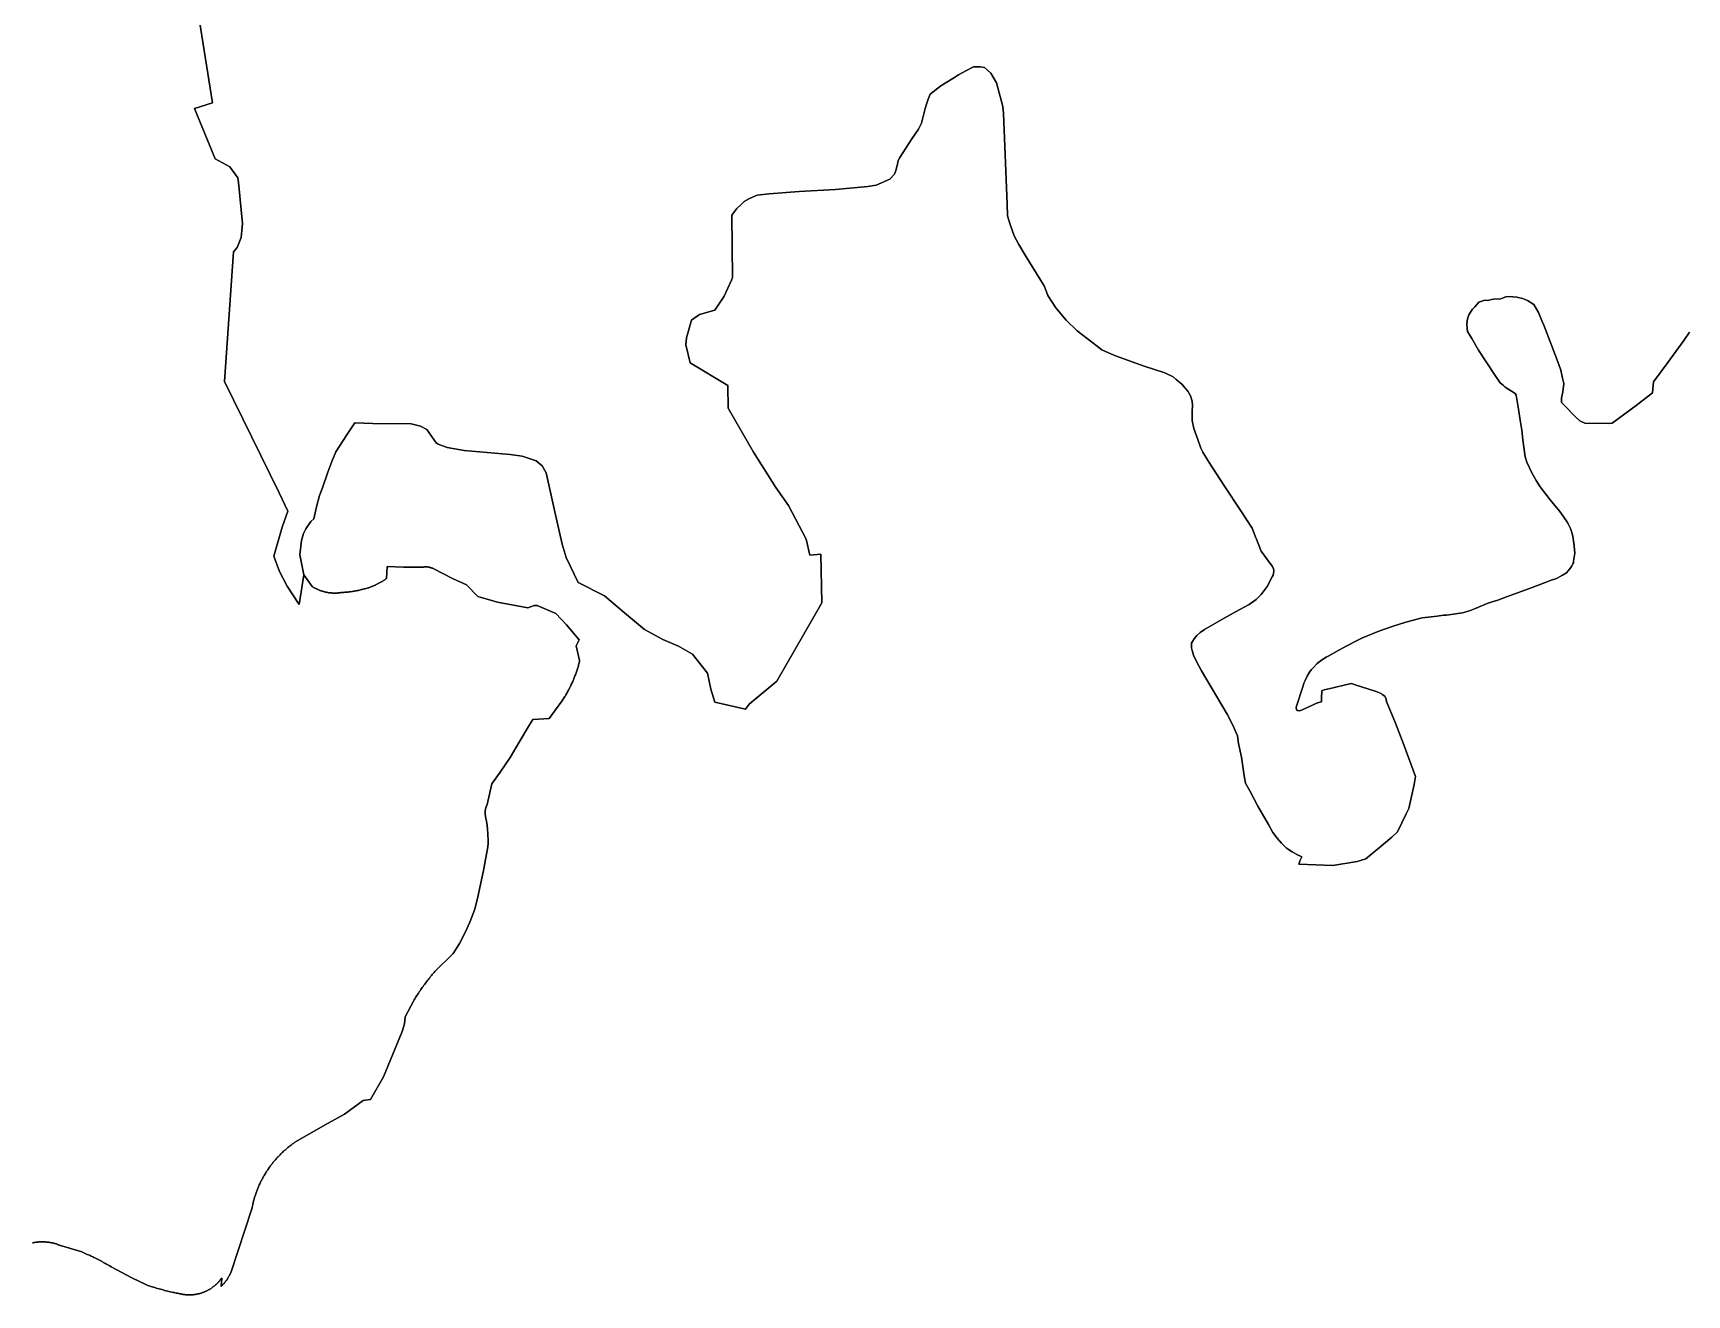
# Model space of a CAD drawing. Header units: inches. Extents: x 130170 to 284068, y 377793 to 804530.
# Drawn here: x 187235 to 188659, y 669312 to 670398 of the extents above; entities that cross this region are included whole.
import ezdxf

# ---------------------------------------------------------------- set-up
doc = ezdxf.new("R2010")
doc.units = ezdxf.units.IN
doc.header["$MEASUREMENT"] = 0
doc.layers.add('muni_il', color=7, linetype='Continuous')

msp = doc.modelspace()

# ---------------------------------------------------------------- linework, layer by layer
at = {"layer": 'muni_il'}
for points in [[(187370.7, 670459.2), (187389.9, 670338.2), (187374.4, 670333.2), (187392.2, 670289.9), (187404.8, 670282.9), (187411.6, 670273.4), (187412.3, 670269.4), (187415.5, 670234.2), (187414.6, 670222.1), (187410.9, 670213.6), (187407.9, 670209.7), (187400, 670098.2), (187447.2, 670002.2), (187454.6, 669986.5), (187449.8, 669972.6), (187442.7, 669947.8), (187447.4, 669934.4), (187454, 669921.8), (187464.4, 669906), (187468.4, 669931.6), (187468.4, 669931.6), (187468.4, 669931.6), (187468.4, 669931.6), (187475.5, 669921.7), (187475.9, 669921.4), (187476.4, 669921.1), (187476.8, 669920.9), (187477.3, 669920.6), (187477.8, 669920.3), (187478.2, 669920.1), (187478.7, 669919.8), (187479.2, 669919.6), (187479.6, 669919.4), (187480.1, 669919.2), (187480.6, 669918.9), (187481.1, 669918.7), (187481.6, 669918.5), (187482.1, 669918.3), (187482.6, 669918.2), (187483.1, 669918), (187483.6, 669917.8), (187484.1, 669917.7), (187484.6, 669917.5), (187485.1, 669917.3), (187485.6, 669917.2), (187486.1, 669917.1), (187486.6, 669916.9), (187487.1, 669916.8), (187487.6, 669916.7), (187488.2, 669916.6), (187488.7, 669916.5), (187489.2, 669916.4), (187489.7, 669916.3), (187490.3, 669916.3), (187490.8, 669916.2), (187491.3, 669916.2), (187491.8, 669916.1), (187492.4, 669916.1), (187492.9, 669916), (187493.4, 669916), (187493.9, 669916), (187494.5, 669916), (187495, 669916), (187495.5, 669916), (187496.1, 669916), (187496.6, 669916), (187497.1, 669916), (187497.6, 669916.1), (187498.2, 669916.1), (187498.7, 669916.2), (187499.2, 669916.2), (187499.7, 669916.3), (187500.3, 669916.4), (187501.1, 669916.4), (187502, 669916.5), (187502.8, 669916.5), (187503.7, 669916.6), (187504.5, 669916.7), (187505.3, 669916.7), (187506.2, 669916.8), (187507, 669916.9), (187507.9, 669917), (187508.7, 669917.1), (187509.6, 669917.3), (187510.4, 669917.4), (187511.2, 669917.5), (187512.1, 669917.7), (187512.9, 669917.8), (187513.8, 669918), (187514.6, 669918.1), (187515.4, 669918.3), (187516.3, 669918.5), (187517.1, 669918.7), (187517.9, 669918.9), (187518.7, 669919.1), (187519.6, 669919.3), (187520.4, 669919.5), (187521.2, 669919.7), (187522, 669919.9), (187522.8, 669920.2), (187523.7, 669920.4), (187524.3, 669920.6), (187524.9, 669920.8), (187525.5, 669921), (187526.1, 669921.2), (187526.7, 669921.5), (187527.3, 669921.7), (187527.9, 669921.9), (187528.5, 669922.2), (187529.1, 669922.4), (187529.6, 669922.7), (187530.2, 669922.9), (187530.8, 669923.2), (187531.4, 669923.5), (187531.9, 669923.8), (187532.5, 669924.1), (187533.1, 669924.4), (187533.6, 669924.7), (187534.2, 669925), (187534.8, 669925.3), (187535.3, 669925.6), (187535.8, 669926), (187536.4, 669926.3), (187536.9, 669926.7), (187537.5, 669927), (187538, 669927.4), (187538.5, 669927.7), (187539, 669928.1), (187539.5, 669928.5), (187540.1, 669938.7), (187554.1, 669938.3), (187571.4, 669938.4), (187571.7, 669938.4), (187572, 669938.5), (187572.3, 669938.5), (187572.7, 669938.5), (187573, 669938.5), (187573.3, 669938.5), (187573.6, 669938.5), (187574, 669938.5), (187574.3, 669938.5), (187574.6, 669938.5), (187574.9, 669938.5), (187575.3, 669938.4), (187575.6, 669938.4), (187575.9, 669938.3), (187576.2, 669938.3), (187576.5, 669938.2), (187576.9, 669938.1), (187577.2, 669938), (187577.5, 669937.9), (187577.8, 669937.8), (187578.1, 669937.7), (187578.4, 669937.6), (187578.7, 669937.5), (187579, 669937.4), (187579.3, 669937.3), (187579.6, 669937.1), (187596.4, 669928.6), (187608.4, 669923), (187618.3, 669912.9), (187635.2, 669908.1), (187661.2, 669903.2), (187666.7, 669905.4), (187669.3, 669905.4), (187685.4, 669898.4), (187694.4, 669888.6), (187705.4, 669875.7), (187702.9, 669870.5), (187705.8, 669857.8), (187705.6, 669856.9), (187705.4, 669856), (187705.2, 669855.1), (187704.9, 669854.2), (187704.7, 669853.4), (187704.4, 669852.5), (187704.2, 669851.6), (187703.9, 669850.7), (187703.6, 669849.9), (187703.4, 669849), (187703.1, 669848.2), (187702.8, 669847.3), (187702.5, 669846.4), (187702.2, 669845.6), (187701.8, 669844.7), (187701.5, 669843.9), (187701.2, 669843), (187700.8, 669842.2), (187700.5, 669841.4), (187700.1, 669840.5), (187699.8, 669839.7), (187699.4, 669838.9), (187699, 669838), (187698.6, 669837.2), (187698.2, 669836.4), (187697.8, 669835.6), (187697.4, 669834.8), (187697, 669833.9), (187696.6, 669833.1), (187696.2, 669832.3), (187695.7, 669831.5), (187695.3, 669830.7), (187694.8, 669829.9), (187694.4, 669829.2), (187693.9, 669828.4), (187693.5, 669827.6), (187693, 669826.8), (187692.5, 669826.1), (187692, 669825.3), (187691.5, 669824.5), (187691, 669823.8), (187690.5, 669823), (187679.7, 669808.1), (187665.4, 669807.2), (187662.7, 669802.6), (187653.8, 669787.5), (187646.1, 669774.4), (187637.4, 669761.8), (187630.3, 669751.6), (187626.3, 669734), (187626.1, 669733.7), (187626, 669733.4), (187625.8, 669733.1), (187625.7, 669732.7), (187625.5, 669732.4), (187625.4, 669732.1), (187625.3, 669731.7), (187625.2, 669731.4), (187625.1, 669731), (187625, 669730.7), (187624.9, 669730.3), (187624.8, 669730), (187624.7, 669729.6), (187624.7, 669729.3), (187624.6, 669728.9), (187624.6, 669728.6), (187624.5, 669728.2), (187624.5, 669727.9), (187624.4, 669727.5), (187624.4, 669727.2), (187624.4, 669726.8), (187624.4, 669726.4), (187624.4, 669726.1), (187624.4, 669725.7), (187624.6, 669724.9), (187624.8, 669724.1), (187624.9, 669723.3), (187625.1, 669722.5), (187625.2, 669721.7), (187625.4, 669720.8), (187625.5, 669720), (187625.7, 669719.2), (187625.7, 669719.1), (187625.8, 669718.2), (187625.9, 669717.3), (187626.1, 669716.4), (187626.2, 669715.5), (187626.3, 669714.6), (187626.4, 669713.7), (187626.5, 669712.9), (187626.6, 669712), (187626.6, 669711.1), (187626.7, 669710.2), (187626.8, 669709.3), (187626.8, 669708.4), (187626.9, 669707.5), (187626.9, 669706.6), (187626.9, 669705.7), (187627, 669705.3), (187627, 669704.8), (187627, 669703.9), (187627, 669703), (187627, 669702.1), (187627, 669701.2), (187627, 669700.3), (187627, 669699.4), (187626.9, 669698.5), (187626.9, 669697.6), (187623, 669677.1), (187618.3, 669654.5), (187615.6, 669643.9), (187611.2, 669632.6), (187607.3, 669623.6), (187602.3, 669614.1), (187596.9, 669605.7), (187581.3, 669590.2), (187580.5, 669589.3), (187579.7, 669588.4), (187579, 669587.5), (187578.2, 669586.6), (187577.5, 669585.7), (187576.8, 669584.8), (187576, 669583.9), (187575.3, 669582.9), (187574.6, 669582), (187573.9, 669581.1), (187573.2, 669580.2), (187572.5, 669579.2), (187571.8, 669578.3), (187571.1, 669577.3), (187570.4, 669576.4), (187569.8, 669575.4), (187569.1, 669574.5), (187568.4, 669573.5), (187567.8, 669572.6), (187567.1, 669571.6), (187566.5, 669570.6), (187565.8, 669569.6), (187565.2, 669568.7), (187564.6, 669567.7), (187564, 669566.7), (187563.3, 669565.7), (187562.7, 669564.7), (187555.6, 669551.2), (187555.1, 669545.2), (187553, 669538.4), (187536.9, 669499.4), (187525.8, 669479.8), (187519.4, 669479), (187503.4, 669467.4), (187489.4, 669459.5), (187462.8, 669444.4), (187462.1, 669444), (187461.4, 669443.5), (187460.7, 669443.1), (187460.1, 669442.6), (187459.4, 669442.1), (187458.7, 669441.6), (187458, 669441.1), (187457.4, 669440.6), (187456.7, 669440.1), (187456, 669439.6), (187455.4, 669439.1), (187454.7, 669438.6), (187454.1, 669438), (187453.5, 669437.5), (187452.8, 669437), (187452.2, 669436.4), (187451.6, 669435.9), (187451, 669435.3), (187450.3, 669434.7), (187449.7, 669434.2), (187449.1, 669433.6), (187448.5, 669433), (187447.9, 669432.4), (187447.4, 669431.8), (187446.8, 669431.2), (187446.2, 669430.6), (187445.6, 669430), (187445.1, 669429.4), (187444.5, 669428.8), (187444, 669428.1), (187443.4, 669427.5), (187442.9, 669426.9), (187442.4, 669426.2), (187441.8, 669425.6), (187441.3, 669424.9), (187440.8, 669424.3), (187440.3, 669423.6), (187439.8, 669423), (187439.3, 669422.3), (187438.8, 669421.6), (187438.3, 669420.9), (187437.9, 669420.2), (187437.4, 669419.5), (187436.9, 669418.9), (187436.5, 669418.2), (187436, 669417.5), (187435.6, 669416.7), (187435.1, 669416), (187434.7, 669415.3), (187434.3, 669414.6), (187433.9, 669413.9), (187433.5, 669413.2), (187433.1, 669412.4), (187432.7, 669411.7), (187432.3, 669411), (187431.9, 669410.2), (187431.5, 669409.5), (187431.2, 669408.7), (187430.8, 669408), (187430.4, 669407.2), (187430.1, 669406.5), (187429.8, 669405.7), (187429.4, 669404.9), (187429.1, 669404.2), (187428.8, 669403.4), (187428.5, 669402.6), (187428.2, 669401.8), (187427.9, 669401.1), (187427.6, 669400.3), (187427.3, 669399.5), (187427, 669398.7), (187426.8, 669397.9), (187426.5, 669397.1), (187426.3, 669396.3), (187426, 669395.5), (187425.8, 669394.7), (187425.6, 669393.9), (187425.4, 669393.1), (187425.1, 669392.3), (187424.9, 669391.5), (187424.7, 669390.7), (187424.6, 669389.9), (187424.4, 669389.1), (187424.2, 669388.2), (187424, 669387.4), (187423.9, 669386.6), (187423.7, 669385.8), (187405.5, 669330.8), (187405.2, 669330.3), (187405, 669329.8), (187404.8, 669329.4), (187404.6, 669328.9), (187404.4, 669328.5), (187404.1, 669328), (187403.9, 669327.5), (187403.6, 669327.1), (187403.4, 669326.7), (187403.1, 669326.2), (187402.8, 669325.8), (187402.6, 669325.3), (187402.3, 669324.9), (187402, 669324.5), (187401.7, 669324.1), (187401.4, 669323.7), (187401.1, 669323.2), (187400.8, 669322.8), (187400.4, 669322.4), (187400.1, 669322), (187399.8, 669321.6), (187399.4, 669321.3), (187399.1, 669320.9), (187398.8, 669320.5), (187398.4, 669320.1), (187398, 669319.7), (187397.7, 669319.4), (187397.3, 669319), (187397.7, 669326.2), (187397.4, 669325.8), (187397.1, 669325.4), (187396.8, 669325), (187396.5, 669324.6), (187396.2, 669324.2), (187395.9, 669323.8), (187395.5, 669323.4), (187395.2, 669323), (187394.8, 669322.6), (187394.5, 669322.2), (187394.1, 669321.9), (187393.8, 669321.5), (187393.4, 669321.1), (187393, 669320.8), (187392.6, 669320.4), (187392.2, 669320.1), (187391.9, 669319.7), (187391.5, 669319.4), (187391.1, 669319.1), (187390.7, 669318.8), (187390.2, 669318.5), (187389.8, 669318.2), (187389.4, 669317.9), (187389, 669317.6), (187388.6, 669317.3), (187388.1, 669317), (187387.7, 669316.7), (187387.3, 669316.4), (187386.8, 669316.2), (187386.4, 669315.9), (187385.9, 669315.7), (187385.4, 669315.4), (187385, 669315.2), (187384.5, 669315), (187384.1, 669314.8), (187383.6, 669314.6), (187383.1, 669314.3), (187382.6, 669314.2), (187382.2, 669314), (187381.7, 669313.8), (187381.2, 669313.6), (187380.7, 669313.4), (187380.2, 669313.3), (187379.7, 669313.1), (187379.2, 669313), (187378.7, 669312.8), (187378.2, 669312.7), (187377.7, 669312.6), (187377.2, 669312.5), (187376.7, 669312.3), (187376.2, 669312.2), (187375.7, 669312.2), (187375.2, 669312.1), (187374.7, 669312), (187374.2, 669311.9), (187373.7, 669311.9), (187373.2, 669311.8), (187372.6, 669311.8), (187372.1, 669311.7), (187371.6, 669311.7), (187371.1, 669311.7), (187370.6, 669311.6), (187370.1, 669311.6), (187369.6, 669311.6), (187369, 669311.6), (187368.5, 669311.7), (187368, 669311.7), (187367.5, 669311.7), (187367, 669311.8), (187366.5, 669311.8), (187365.9, 669311.9), (187365.4, 669311.9), (187364.9, 669312), (187364.4, 669312.1), (187363.9, 669312.2), (187363.4, 669312.2), (187362.9, 669312.3), (187362.4, 669312.5), (187361.9, 669312.6), (187361.4, 669312.7), (187360.9, 669312.8), (187359.7, 669313.1), (187358.4, 669313.3), (187357.2, 669313.6), (187356, 669313.8), (187354.7, 669314.1), (187353.5, 669314.4), (187352.3, 669314.7), (187351.1, 669314.9), (187349.9, 669315.2), (187348.6, 669315.5), (187347.4, 669315.9), (187346.2, 669316.2), (187345, 669316.5), (187343.8, 669316.8), (187342.6, 669317.2), (187341.4, 669317.5), (187340.2, 669317.9), (187339, 669318.3), (187337.8, 669318.6), (187336.6, 669319), (187335.4, 669319.4), (187334.2, 669319.8), (187333, 669320.2), (187320.5, 669326.3), (187302.6, 669335.9), (187301.4, 669336.6), (187300.3, 669337.2), (187299.2, 669337.8), (187298.1, 669338.5), (187297, 669339.1), (187295.8, 669339.7), (187294.7, 669340.3), (187293.6, 669340.9), (187292.4, 669341.5), (187291.3, 669342.1), (187290.1, 669342.7), (187289, 669343.3), (187287.8, 669343.8), (187286.7, 669344.4), (187285.5, 669345), (187284.4, 669345.5), (187283.2, 669346.1), (187282, 669346.6), (187280.9, 669347.1), (187279.7, 669347.6), (187278.5, 669348.2), (187277.3, 669348.7), (187259.1, 669354.1), (187258.6, 669354.3), (187258.1, 669354.5), (187257.6, 669354.7), (187257, 669354.9), (187256.5, 669355.1), (187256, 669355.3), (187255.4, 669355.5), (187254.9, 669355.6), (187254.4, 669355.8), (187253.8, 669356), (187253.3, 669356.1), (187252.7, 669356.2), (187252.2, 669356.4), (187251.6, 669356.5), (187251.1, 669356.6), (187250.5, 669356.7), (187250, 669356.8), (187249.4, 669356.9), (187248.8, 669357), (187248.3, 669357.1), (187247.7, 669357.1), (187247.2, 669357.2), (187246.6, 669357.2), (187246, 669357.3), (187245.5, 669357.3), (187244.9, 669357.3), (187244.4, 669357.4), (187243.8, 669357.4), (187243.2, 669357.4), (187242.7, 669357.4), (187242.1, 669357.4), (187241.5, 669357.3), (187241, 669357.3), (187240.4, 669357.3), (187239.8, 669357.2), (187239.3, 669357.2), (187238.7, 669357.1), (187238.2, 669357.1), (187237.6, 669357), (187237, 669356.9), (187236.5, 669356.8), (187235.9, 669356.7), (187235.4, 669356.6), (187234.8, 669356.5)], [(188661.1, 670140.7), (188656.1, 670133.5), (188642.5, 670114.6), (188630.1, 670097.7), (188629.1, 670088.4), (188615.2, 670077.6), (188594.4, 670062.2), (188591.1, 670061.9), (188571.1, 670062.3), (188566.8, 670064.4), (188563.2, 670067.5), (188559.2, 670071.5), (188556.8, 670073.9), (188551, 670080.1), (188550.8, 670083.7), (188552.1, 670089.1), (188552.8, 670096.3), (188551.7, 670100.9), (188550.4, 670107.8), (188548.6, 670112.8), (188542.4, 670129.3), (188535.6, 670146.6), (188534, 670150.5), (188531, 670157.5), (188527.2, 670164.3), (188521.6, 670167.8), (188517.2, 670169.6), (188512.4, 670170.8), (188509, 670171), (188503.7, 670171.2), (188498.6, 670169.3), (188492.5, 670169), (188487, 670168), (188484.9, 670168.1), (188479.8, 670166.5), (188476.2, 670162.3), (188474.2, 670160.3), (188472.7, 670157.8), (188471.2, 670155.4), (188470.1, 670152.2), (188469.3, 670147.7), (188469.8, 670143.7), (188470.1, 670141.2), (188471.5, 670138.8), (188473.8, 670135.1), (188479.5, 670125), (188486.1, 670115), (188493.7, 670103.4), (188498.2, 670097.1), (188501.1, 670094.6), (188502.4, 670093.3), (188510.9, 670087.7), (188511.9, 670086.4), (188514, 670074.2), (188515.1, 670066.6), (188516.7, 670056.3), (188517.7, 670048), (188519.7, 670033.3), (188521.2, 670028.7), (188523.3, 670023.7), (188525.2, 670020), (188529.1, 670012.8), (188532.6, 670007.5), (188537.3, 670001), (188541, 669996.3), (188549.6, 669986.2), (188554.9, 669978.4), (188556.3, 669976.2), (188558.7, 669971.5), (188559.4, 669968.9), (188560.6, 669965), (188561.3, 669960.9), (188561.8, 669956.6), (188562.3, 669950.2), (188561.3, 669943.5), (188561.1, 669942.1), (188560.6, 669941.1), (188559.8, 669939.5), (188558.9, 669937.9), (188556.6, 669935.2), (188555.2, 669933.5), (188551.7, 669931.4), (188549.2, 669929.9), (188547.3, 669928.9), (188545.1, 669928), (188543, 669927.4), (188540.7, 669926.5), (188539, 669925.9), (188537.6, 669925.4), (188523.3, 669920), (188503.5, 669912.7), (188496, 669909.9), (188491.2, 669908.4), (188486.9, 669907.1), (188477.5, 669903.1), (188471.7, 669900.8), (188465.6, 669898.9), (188452, 669897), (188449.4, 669896.9), (188443.9, 669896.2), (188431.1, 669894.5), (188417, 669890.9), (188405.2, 669887.1), (188393.7, 669883.2), (188379.7, 669877.4), (188375, 669875.2), (188365.7, 669870.3), (188357.2, 669865.7), (188350.6, 669862), (188348.3, 669860.7), (188346, 669859.3), (188343.1, 669857.3), (188340.6, 669855.2), (188337.3, 669851.9), (188335.5, 669849.9), (188334.1, 669847.8), (188332, 669844.5), (188330.3, 669840.8), (188329.2, 669838.4), (188328.6, 669836), (188322.6, 669817.8), (188322.9, 669815.5), (188323.8, 669814.8), (188325.5, 669814.7), (188327.1, 669815.2), (188341, 669821.4), (188344.4, 669822.3), (188344.2, 669825.8), (188344.5, 669831.7), (188346.6, 669832.6), (188354.3, 669834.5), (188366, 669837.3), (188370.1, 669838), (188374.1, 669836.8), (188378.7, 669835.3), (188391.3, 669831.1), (188395.6, 669829.4), (188396.6, 669828.7), (188398.7, 669827.2), (188400, 669824.7), (188400.4, 669822.7), (188407.9, 669804), (188415.1, 669785.4), (188425.1, 669757.9), (188424.2, 669751), (188419.5, 669730.5), (188417.1, 669726), (188409.6, 669710.3), (188405, 669705.9), (188397.8, 669699.8), (188382.4, 669687.1), (188375.1, 669684.8), (188354.2, 669681.3), (188324.7, 669682.6), (188326.1, 669686.1), (188327.4, 669688.8), (188323.1, 669690.9), (188319.1, 669693.2), (188314.3, 669696.3), (188310, 669700.6), (188306.1, 669704.8), (188302.4, 669709.8), (188298.8, 669716.7), (188289.5, 669732.5), (188282.5, 669745.6), (188278.8, 669752.3), (188277.8, 669758.6), (188276.3, 669768.7), (188275.4, 669774.7), (188273, 669786.4), (188271.9, 669792.9), (188268.1, 669802.3), (188263.1, 669811.6), (188241.1, 669849.1), (188236.4, 669857.7), (188234.2, 669862.4), (188232.9, 669866.5), (188232.3, 669868.9), (188232.5, 669871.8), (188232.5, 669872.8), (188233.2, 669874.3), (188234.7, 669876.7), (188236.9, 669879.3), (188239.9, 669881.9), (188243.5, 669884.7), (188258.4, 669893.2), (188270.4, 669899.9), (188282.2, 669906), (188288.2, 669910.5), (188292.3, 669914.6), (188297.7, 669921.7), (188301.8, 669929.8), (188302.6, 669931.3), (188303.2, 669934.7), (188303.1, 669937.2), (188301.8, 669939.2), (188292.3, 669952.1), (188289.8, 669958.6), (188288.3, 669962.5), (188287.9, 669963.5), (188284.7, 669971.8), (188274.9, 669986.9), (188260.9, 670008.1), (188247.2, 670029.2), (188242.1, 670037.4), (188240.6, 670040.7), (188237.9, 670048.3), (188234.5, 670057.8), (188232.9, 670064.6), (188232.9, 670073), (188233.4, 670077.6), (188233.1, 670081.3), (188231.7, 670085.7), (188229.4, 670089.9), (188227.3, 670092), (188224, 670095.7), (188219.1, 670099.9), (188216.6, 670102.2), (188209.6, 670105.6), (188191.6, 670111.3), (188167.1, 670120.2), (188161.1, 670122.8), (188155.2, 670125.5), (188147.4, 670131.4), (188134, 670141.7), (188124.6, 670151), (188115.7, 670161.5), (188108.7, 670172.2), (188107.7, 670175.4), (188105.7, 670180.5), (188102.8, 670185.2), (188089.3, 670207), (188083.9, 670216), (188079.8, 670223.5), (188076.3, 670233.2), (188074, 670240.8), (188073.7, 670250.9), (188070.5, 670329), (188070.1, 670335), (188064.5, 670355.3), (188059.8, 670363.5), (188056.9, 670366.3), (188054.3, 670368.5), (188050.5, 670369.2), (188044.7, 670369), (188038.9, 670365.9), (188031.9, 670362.2), (188027, 670359.1), (188016.7, 670352.6), (188007.6, 670345.6), (188005.8, 670341.2), (188004.6, 670337.9), (188003.1, 670333.3), (188001.3, 670325.1), (188000, 670320.6), (187997.4, 670315.5), (187991.6, 670307.2), (187981.4, 670291.1), (187980, 670288.5), (187979.4, 670285.3), (187978, 670279.7), (187976.9, 670276.6), (187972.8, 670272.4), (187961.1, 670267.3), (187953.8, 670266.1), (187925.9, 670263.5), (187894.7, 670261.6), (187869, 670259.6), (187858.7, 670258.5), (187852.1, 670255.6), (187847.3, 670253.2), (187844.5, 670250.3), (187841.2, 670247.1), (187836.9, 670241.3), (187837.4, 670187.6), (187836.4, 670185.3), (187830.1, 670171.7), (187826.2, 670165.5), (187823.2, 670161.4), (187822.3, 670159.6), (187809.1, 670155.7), (187802.1, 670150.8), (187797.9, 670135.7), (187797.1, 670129.6), (187800.8, 670114.1), (187833.3, 670094.8), (187833.7, 670075.1), (187855.3, 670037.3), (187874.6, 670006.8), (187885.7, 669991.3), (187900.7, 669962.3), (187903.8, 669948.6), (187913.4, 669949.4), (187914.3, 669907.5), (187875.6, 669840), (187851.8, 669820.2), (187848.7, 669816.1), (187822.1, 669822.1), (187818.7, 669833.2), (187815.9, 669847), (187803, 669863.3), (187790.9, 669870.3), (187777.5, 669875.9), (187761.6, 669884.6), (187744.5, 669899), (187727.3, 669913.6), (187704.4, 669925.1), (187694.3, 669946.6), (187690.7, 669958.2), (187684.4, 669985.8), (187677.1, 670019.5), (187673.5, 670025.6), (187668.4, 670029.8), (187656.2, 670033.8), (187646, 670035.3), (187606.5, 670038.6), (187591.7, 670041.2), (187583.9, 670044.1), (187582.4, 670045.4), (187574.3, 670056.7), (187568.8, 670059.6), (187560.7, 670061.6), (187527.7, 670061.9), (187512.2, 670062.4), (187505.3, 670052.3), (187495.9, 670037.6), (187492.5, 670029.2), (187489.2, 670020.2), (187484.4, 670006.7), (187481.9, 670000), (187479.2, 669990.1), (187477.1, 669980), (187474.3, 669977.5), (187470.1, 669971.4), (187468.2, 669967.2), (187466.3, 669961.3), (187465, 669948.8), (187468.4, 669931.6), (187468.4, 669931.6), (187464.4, 669906), (187454, 669921.8), (187447.4, 669934.4), (187442.7, 669947.8), (187449.8, 669972.6), (187454.6, 669986.5), (187447.2, 670002.2), (187400, 670098.2), (187407.9, 670209.7), (187410.9, 670213.6), (187414.6, 670222.1), (187415.5, 670234.2), (187412.3, 670269.4), (187411.6, 670273.4), (187404.8, 670282.9), (187392.2, 670289.9), (187374.4, 670333.2), (187389.9, 670338.2), (187370.7, 670459.2)], [(187234.8, 669356.5), (187235.4, 669356.6), (187235.9, 669356.7), (187236.5, 669356.8), (187237, 669356.9), (187237.6, 669357), (187238.2, 669357.1), (187238.7, 669357.1), (187239.3, 669357.2), (187239.8, 669357.2), (187240.4, 669357.3), (187241, 669357.3), (187241.5, 669357.3), (187242.1, 669357.4), (187242.7, 669357.4), (187243.2, 669357.4), (187243.8, 669357.4), (187244.4, 669357.4), (187244.9, 669357.3), (187245.5, 669357.3), (187246, 669357.3), (187246.6, 669357.2), (187247.2, 669357.2), (187247.7, 669357.1), (187248.3, 669357.1), (187248.8, 669357), (187249.4, 669356.9), (187250, 669356.8), (187250.5, 669356.7), (187251.1, 669356.6), (187251.6, 669356.5), (187252.2, 669356.4), (187252.7, 669356.2), (187253.3, 669356.1), (187253.8, 669356), (187254.4, 669355.8), (187254.9, 669355.6), (187255.4, 669355.5), (187256, 669355.3), (187256.5, 669355.1), (187257, 669354.9), (187257.6, 669354.7), (187258.1, 669354.5), (187258.6, 669354.3), (187259.1, 669354.1), (187277.3, 669348.7), (187278.5, 669348.2), (187279.7, 669347.6), (187280.9, 669347.1), (187282, 669346.6), (187283.2, 669346.1), (187284.4, 669345.5), (187285.5, 669345), (187286.7, 669344.4), (187287.8, 669343.8), (187289, 669343.3), (187290.1, 669342.7), (187291.3, 669342.1), (187292.4, 669341.5), (187293.6, 669340.9), (187294.7, 669340.3), (187295.8, 669339.7), (187297, 669339.1), (187298.1, 669338.5), (187299.2, 669337.8), (187300.3, 669337.2), (187301.4, 669336.6), (187302.6, 669335.9), (187320.5, 669326.3), (187333, 669320.2), (187334.2, 669319.8), (187335.4, 669319.4), (187336.6, 669319), (187337.8, 669318.6), (187339, 669318.3), (187340.2, 669317.9), (187341.4, 669317.5), (187342.6, 669317.2), (187343.8, 669316.8), (187345, 669316.5), (187346.2, 669316.2), (187347.4, 669315.9), (187348.6, 669315.5), (187349.9, 669315.2), (187351.1, 669314.9), (187352.3, 669314.7), (187353.5, 669314.4), (187354.7, 669314.1), (187356, 669313.8), (187357.2, 669313.6), (187358.4, 669313.3), (187359.7, 669313.1), (187360.9, 669312.8), (187361.4, 669312.7), (187361.9, 669312.6), (187362.4, 669312.5), (187362.9, 669312.3), (187363.4, 669312.2), (187363.9, 669312.2), (187364.4, 669312.1), (187364.9, 669312), (187365.4, 669311.9), (187365.9, 669311.9), (187366.5, 669311.8), (187367, 669311.8), (187367.5, 669311.7), (187368, 669311.7), (187368.5, 669311.7), (187369, 669311.6), (187369.6, 669311.6), (187370.1, 669311.6), (187370.6, 669311.6), (187371.1, 669311.7), (187371.6, 669311.7), (187372.1, 669311.7), (187372.6, 669311.8), (187373.2, 669311.8), (187373.7, 669311.9), (187374.2, 669311.9), (187374.7, 669312), (187375.2, 669312.1), (187375.7, 669312.2), (187376.2, 669312.2), (187376.7, 669312.3), (187377.2, 669312.5), (187377.7, 669312.6), (187378.2, 669312.7), (187378.7, 669312.8), (187379.2, 669313), (187379.7, 669313.1), (187380.2, 669313.3), (187380.7, 669313.4), (187381.2, 669313.6), (187381.7, 669313.8), (187382.2, 669314), (187382.6, 669314.2), (187383.1, 669314.3), (187383.6, 669314.6), (187384.1, 669314.8), (187384.5, 669315), (187385, 669315.2), (187385.4, 669315.4), (187385.9, 669315.7), (187386.4, 669315.9), (187386.8, 669316.2), (187387.3, 669316.4), (187387.7, 669316.7), (187388.1, 669317), (187388.6, 669317.3), (187389, 669317.6), (187389.4, 669317.9), (187389.8, 669318.2), (187390.2, 669318.5), (187390.7, 669318.8), (187391.1, 669319.1), (187391.5, 669319.4), (187391.9, 669319.7), (187392.2, 669320.1), (187392.6, 669320.4), (187393, 669320.8), (187393.4, 669321.1), (187393.8, 669321.5), (187394.1, 669321.9), (187394.5, 669322.2), (187394.8, 669322.6), (187395.2, 669323), (187395.5, 669323.4), (187395.9, 669323.8), (187396.2, 669324.2), (187396.5, 669324.6), (187396.8, 669325), (187397.1, 669325.4), (187397.4, 669325.8), (187397.7, 669326.2), (187397.3, 669319), (187397.7, 669319.4), (187398, 669319.7), (187398.4, 669320.1), (187398.8, 669320.5), (187399.1, 669320.9), (187399.4, 669321.3), (187399.8, 669321.6), (187400.1, 669322), (187400.4, 669322.4), (187400.8, 669322.8), (187401.1, 669323.2), (187401.4, 669323.7), (187401.7, 669324.1), (187402, 669324.5), (187402.3, 669324.9), (187402.6, 669325.3), (187402.8, 669325.8), (187403.1, 669326.2), (187403.4, 669326.7), (187403.6, 669327.1), (187403.9, 669327.5), (187404.1, 669328), (187404.4, 669328.5), (187404.6, 669328.9), (187404.8, 669329.4), (187405, 669329.8), (187405.2, 669330.3), (187405.5, 669330.8), (187423.7, 669385.8), (187423.9, 669386.6), (187424, 669387.4), (187424.2, 669388.2), (187424.4, 669389.1), (187424.6, 669389.9), (187424.7, 669390.7), (187424.9, 669391.5), (187425.1, 669392.3), (187425.4, 669393.1), (187425.6, 669393.9), (187425.8, 669394.7), (187426, 669395.5), (187426.3, 669396.3), (187426.5, 669397.1), (187426.8, 669397.9), (187427, 669398.7), (187427.3, 669399.5), (187427.6, 669400.3), (187427.9, 669401.1), (187428.2, 669401.8), (187428.5, 669402.6), (187428.8, 669403.4), (187429.1, 669404.2), (187429.4, 669404.9), (187429.8, 669405.7), (187430.1, 669406.5), (187430.4, 669407.2), (187430.8, 669408), (187431.2, 669408.7), (187431.5, 669409.5), (187431.9, 669410.2), (187432.3, 669411), (187432.7, 669411.7), (187433.1, 669412.4), (187433.5, 669413.2), (187433.9, 669413.9), (187434.3, 669414.6), (187434.7, 669415.3), (187435.1, 669416), (187435.6, 669416.7), (187436, 669417.5), (187436.5, 669418.2), (187436.9, 669418.9), (187437.4, 669419.5), (187437.9, 669420.2), (187438.3, 669420.9), (187438.8, 669421.6), (187439.3, 669422.3), (187439.8, 669423), (187440.3, 669423.6), (187440.8, 669424.3), (187441.3, 669424.9), (187441.8, 669425.6), (187442.4, 669426.2), (187442.9, 669426.9), (187443.4, 669427.5), (187444, 669428.1), (187444.5, 669428.8), (187445.1, 669429.4), (187445.6, 669430), (187446.2, 669430.6), (187446.8, 669431.2), (187447.4, 669431.8), (187447.9, 669432.4), (187448.5, 669433), (187449.1, 669433.6), (187449.7, 669434.2), (187450.3, 669434.7), (187451, 669435.3), (187451.6, 669435.9), (187452.2, 669436.4), (187452.8, 669437), (187453.5, 669437.5), (187454.1, 669438), (187454.7, 669438.6), (187455.4, 669439.1), (187456, 669439.6), (187456.7, 669440.1), (187457.4, 669440.6), (187458, 669441.1), (187458.7, 669441.6), (187459.4, 669442.1), (187460.1, 669442.6), (187460.7, 669443.1), (187461.4, 669443.5), (187462.1, 669444), (187462.8, 669444.4), (187489.4, 669459.5), (187503.4, 669467.4), (187519.4, 669479), (187525.8, 669479.8), (187536.9, 669499.4), (187553, 669538.4), (187555.1, 669545.2), (187555.6, 669551.2), (187562.7, 669564.7), (187563.3, 669565.7), (187564, 669566.7), (187564.6, 669567.7), (187565.2, 669568.7), (187565.8, 669569.6), (187566.5, 669570.6), (187567.1, 669571.6), (187567.8, 669572.6), (187568.4, 669573.5), (187569.1, 669574.5), (187569.8, 669575.4), (187570.4, 669576.4), (187571.1, 669577.3), (187571.8, 669578.3), (187572.5, 669579.2), (187573.2, 669580.2), (187573.9, 669581.1), (187574.6, 669582), (187575.3, 669582.9), (187576, 669583.9), (187576.8, 669584.8), (187577.5, 669585.7), (187578.2, 669586.6), (187579, 669587.5), (187579.7, 669588.4), (187580.5, 669589.3), (187581.3, 669590.2), (187596.9, 669605.7), (187602.3, 669614.1), (187607.3, 669623.6), (187611.2, 669632.6), (187615.6, 669643.9), (187618.3, 669654.5), (187623, 669677.1), (187626.9, 669697.6), (187626.9, 669698.5), (187627, 669699.4), (187627, 669700.3), (187627, 669701.2), (187627, 669702.1), (187627, 669703), (187627, 669703.9), (187627, 669704.8), (187627, 669705.3), (187626.9, 669705.7), (187626.9, 669706.6), (187626.9, 669707.5), (187626.8, 669708.4), (187626.8, 669709.3), (187626.7, 669710.2), (187626.6, 669711.1), (187626.6, 669712), (187626.5, 669712.9), (187626.4, 669713.7), (187626.3, 669714.6), (187626.2, 669715.5), (187626.1, 669716.4), (187625.9, 669717.3), (187625.8, 669718.2), (187625.7, 669719.1), (187625.7, 669719.2), (187625.5, 669720), (187625.4, 669720.8), (187625.2, 669721.7), (187625.1, 669722.5), (187624.9, 669723.3), (187624.8, 669724.1), (187624.6, 669724.9), (187624.4, 669725.7), (187624.4, 669726.1), (187624.4, 669726.4), (187624.4, 669726.8), (187624.4, 669727.2), (187624.4, 669727.5), (187624.5, 669727.9), (187624.5, 669728.2), (187624.6, 669728.6), (187624.6, 669728.9), (187624.7, 669729.3), (187624.7, 669729.6), (187624.8, 669730), (187624.9, 669730.3), (187625, 669730.7), (187625.1, 669731), (187625.2, 669731.4), (187625.3, 669731.7), (187625.4, 669732.1), (187625.5, 669732.4), (187625.7, 669732.7), (187625.8, 669733.1), (187626, 669733.4), (187626.1, 669733.7), (187626.3, 669734), (187630.3, 669751.6), (187637.4, 669761.8), (187646.1, 669774.4), (187653.8, 669787.5), (187662.7, 669802.6), (187665.4, 669807.2), (187679.7, 669808.1), (187690.5, 669823), (187691, 669823.8), (187691.5, 669824.5), (187692, 669825.3), (187692.5, 669826.1), (187693, 669826.8), (187693.5, 669827.6), (187693.9, 669828.4), (187694.4, 669829.2), (187694.8, 669829.9), (187695.3, 669830.7), (187695.7, 669831.5), (187696.2, 669832.3), (187696.6, 669833.1), (187697, 669833.9), (187697.4, 669834.8), (187697.8, 669835.6), (187698.2, 669836.4), (187698.6, 669837.2), (187699, 669838), (187699.4, 669838.9), (187699.8, 669839.7), (187700.1, 669840.5), (187700.5, 669841.4), (187700.8, 669842.2), (187701.2, 669843), (187701.5, 669843.9), (187701.8, 669844.7), (187702.2, 669845.6), (187702.5, 669846.4), (187702.8, 669847.3), (187703.1, 669848.2), (187703.4, 669849), (187703.6, 669849.9), (187703.9, 669850.7), (187704.2, 669851.6), (187704.4, 669852.5), (187704.7, 669853.4), (187704.9, 669854.2), (187705.2, 669855.1), (187705.4, 669856), (187705.6, 669856.9), (187705.8, 669857.8), (187702.9, 669870.5), (187705.4, 669875.7), (187694.4, 669888.6), (187685.4, 669898.4), (187669.3, 669905.4), (187666.7, 669905.4), (187661.2, 669903.2), (187635.2, 669908.1), (187618.3, 669912.9), (187608.4, 669923), (187596.4, 669928.6), (187579.6, 669937.1), (187579.3, 669937.3), (187579, 669937.4), (187578.7, 669937.5), (187578.4, 669937.6), (187578.1, 669937.7), (187577.8, 669937.8), (187577.5, 669937.9), (187577.2, 669938), (187576.9, 669938.1), (187576.5, 669938.2), (187576.2, 669938.3), (187575.9, 669938.3), (187575.6, 669938.4), (187575.3, 669938.4), (187574.9, 669938.5), (187574.6, 669938.5), (187574.3, 669938.5), (187574, 669938.5), (187573.6, 669938.5), (187573.3, 669938.5), (187573, 669938.5), (187572.7, 669938.5), (187572.3, 669938.5), (187572, 669938.5), (187571.7, 669938.4), (187571.4, 669938.4), (187554.1, 669938.3), (187540.1, 669938.7), (187539.5, 669928.5), (187539, 669928.1), (187538.5, 669927.7), (187538, 669927.4), (187537.5, 669927), (187536.9, 669926.7), (187536.4, 669926.3), (187535.8, 669926), (187535.3, 669925.6), (187534.8, 669925.3), (187534.2, 669925), (187533.6, 669924.7), (187533.1, 669924.4), (187532.5, 669924.1), (187531.9, 669923.8), (187531.4, 669923.5), (187530.8, 669923.2), (187530.2, 669922.9), (187529.6, 669922.7), (187529.1, 669922.4), (187528.5, 669922.2), (187527.9, 669921.9), (187527.3, 669921.7), (187526.7, 669921.5), (187526.1, 669921.2), (187525.5, 669921), (187524.9, 669920.8), (187524.3, 669920.6), (187523.7, 669920.4), (187522.8, 669920.2), (187522, 669919.9), (187521.2, 669919.7), (187520.4, 669919.5), (187519.6, 669919.3), (187518.7, 669919.1), (187517.9, 669918.9), (187517.1, 669918.7), (187516.3, 669918.5), (187515.4, 669918.3), (187514.6, 669918.1), (187513.8, 669918), (187512.9, 669917.8), (187512.1, 669917.7), (187511.2, 669917.5), (187510.4, 669917.4), (187509.6, 669917.3), (187508.7, 669917.1), (187507.9, 669917), (187507, 669916.9), (187506.2, 669916.8), (187505.3, 669916.7), (187504.5, 669916.7), (187503.7, 669916.6), (187502.8, 669916.5), (187502, 669916.5), (187501.1, 669916.4), (187500.3, 669916.4), (187499.7, 669916.3), (187499.2, 669916.2), (187498.7, 669916.2), (187498.2, 669916.1), (187497.6, 669916.1), (187497.1, 669916), (187496.6, 669916), (187496.1, 669916), (187495.5, 669916), (187495, 669916), (187494.5, 669916), (187493.9, 669916), (187493.4, 669916), (187492.9, 669916), (187492.4, 669916.1), (187491.8, 669916.1), (187491.3, 669916.2), (187490.8, 669916.2), (187490.3, 669916.3), (187489.7, 669916.3), (187489.2, 669916.4), (187488.7, 669916.5), (187488.2, 669916.6), (187487.6, 669916.7), (187487.1, 669916.8), (187486.6, 669916.9), (187486.1, 669917.1), (187485.6, 669917.2), (187485.1, 669917.3), (187484.6, 669917.5), (187484.1, 669917.7), (187483.6, 669917.8), (187483.1, 669918), (187482.6, 669918.2), (187482.1, 669918.3), (187481.6, 669918.5), (187481.1, 669918.7), (187480.6, 669918.9), (187480.1, 669919.2), (187479.6, 669919.4), (187479.2, 669919.6), (187478.7, 669919.8), (187478.2, 669920.1), (187477.8, 669920.3), (187477.3, 669920.6), (187476.8, 669920.9), (187476.4, 669921.1), (187475.9, 669921.4), (187475.5, 669921.7), (187468.4, 669931.6), (187468.4, 669931.6), (187465, 669948.8), (187466.3, 669961.3), (187468.2, 669967.2), (187470.1, 669971.4), (187474.3, 669977.5), (187477.1, 669980), (187479.2, 669990.1), (187481.9, 670000), (187484.4, 670006.7), (187489.2, 670020.2), (187492.5, 670029.2), (187495.9, 670037.6), (187505.3, 670052.3), (187512.2, 670062.4), (187527.7, 670061.9), (187560.7, 670061.6), (187568.8, 670059.6), (187574.3, 670056.7), (187582.4, 670045.4), (187583.9, 670044.1), (187591.7, 670041.2), (187606.5, 670038.6), (187646, 670035.3), (187656.2, 670033.8), (187668.4, 670029.8), (187673.5, 670025.6), (187677.1, 670019.5), (187684.4, 669985.8), (187690.7, 669958.2), (187694.3, 669946.6), (187704.4, 669925.1), (187727.3, 669913.6), (187744.5, 669899), (187761.6, 669884.6), (187777.5, 669875.9), (187790.9, 669870.3), (187803, 669863.3), (187815.9, 669847), (187818.7, 669833.2), (187822.1, 669822.1), (187848.7, 669816.1), (187851.8, 669820.2), (187875.6, 669840), (187914.3, 669907.5), (187913.4, 669949.4), (187903.8, 669948.6), (187900.7, 669962.3), (187885.7, 669991.3), (187874.6, 670006.8), (187855.3, 670037.3), (187833.7, 670075.1), (187833.3, 670094.8), (187800.8, 670114.1), (187797.1, 670129.6), (187797.9, 670135.7), (187802.1, 670150.8), (187809.1, 670155.7), (187822.3, 670159.6), (187823.2, 670161.4), (187826.2, 670165.5), (187830.1, 670171.7), (187836.4, 670185.3), (187837.4, 670187.6), (187836.9, 670241.3), (187841.2, 670247.1), (187844.5, 670250.3), (187847.3, 670253.2), (187852.1, 670255.6), (187858.7, 670258.5), (187869, 670259.6), (187894.7, 670261.6), (187925.9, 670263.5), (187953.8, 670266.1), (187961.1, 670267.3), (187972.8, 670272.4), (187976.9, 670276.6), (187978, 670279.7), (187979.4, 670285.3), (187980, 670288.5), (187981.4, 670291.1), (187991.6, 670307.2), (187997.4, 670315.5), (188000, 670320.6), (188001.3, 670325.1), (188003.1, 670333.3), (188004.6, 670337.9), (188005.8, 670341.2), (188007.6, 670345.6), (188016.7, 670352.6), (188027, 670359.1), (188031.9, 670362.2), (188038.9, 670365.9), (188044.7, 670369), (188050.5, 670369.2), (188054.3, 670368.5), (188056.9, 670366.3), (188059.8, 670363.5), (188064.5, 670355.3), (188070.1, 670335), (188070.5, 670329), (188073.7, 670250.9), (188074, 670240.8), (188076.3, 670233.2), (188079.8, 670223.5), (188083.9, 670216), (188089.3, 670207), (188102.8, 670185.2), (188105.7, 670180.5), (188107.7, 670175.4), (188108.7, 670172.2), (188115.7, 670161.5), (188124.6, 670151), (188134, 670141.7), (188147.4, 670131.4), (188155.2, 670125.5), (188161.1, 670122.8), (188167.1, 670120.2), (188191.6, 670111.3), (188209.6, 670105.6), (188216.6, 670102.2), (188219.1, 670099.9), (188224, 670095.7), (188227.3, 670092), (188229.4, 670089.9), (188231.7, 670085.7), (188233.1, 670081.3), (188233.4, 670077.6), (188232.9, 670073), (188232.9, 670064.6), (188234.5, 670057.8), (188237.9, 670048.3), (188240.6, 670040.7), (188242.1, 670037.4), (188247.2, 670029.2), (188260.9, 670008.1), (188274.9, 669986.9), (188284.7, 669971.8), (188287.9, 669963.5), (188288.3, 669962.5), (188289.8, 669958.6), (188292.3, 669952.1), (188301.8, 669939.2), (188303.1, 669937.2), (188303.2, 669934.7), (188302.6, 669931.3), (188301.8, 669929.8), (188297.7, 669921.7), (188292.3, 669914.6), (188288.2, 669910.5), (188282.2, 669906), (188270.4, 669899.9), (188258.4, 669893.2), (188243.5, 669884.7), (188239.9, 669881.9), (188236.9, 669879.3), (188234.7, 669876.7), (188233.2, 669874.3), (188232.5, 669872.8), (188232.5, 669871.8), (188232.3, 669868.9), (188232.9, 669866.5), (188234.2, 669862.4), (188236.4, 669857.7), (188241.1, 669849.1), (188263.1, 669811.6), (188268.1, 669802.3), (188271.9, 669792.9), (188273, 669786.4), (188275.4, 669774.7), (188276.3, 669768.7), (188277.8, 669758.6), (188278.8, 669752.3), (188282.5, 669745.6), (188289.5, 669732.5), (188298.8, 669716.7), (188302.4, 669709.8), (188306.1, 669704.8), (188310, 669700.6), (188314.3, 669696.3), (188319.1, 669693.2), (188323.1, 669690.9), (188327.4, 669688.8), (188326.1, 669686.1), (188324.7, 669682.6), (188354.2, 669681.3), (188375.1, 669684.8), (188382.4, 669687.1), (188397.8, 669699.8), (188405, 669705.9), (188409.6, 669710.3), (188417.1, 669726), (188419.5, 669730.5), (188424.2, 669751), (188425.1, 669757.9), (188415.1, 669785.4), (188407.9, 669804), (188400.4, 669822.7), (188400, 669824.7), (188398.7, 669827.2), (188396.6, 669828.7), (188395.6, 669829.4), (188391.3, 669831.1), (188378.7, 669835.3), (188374.1, 669836.8), (188370.1, 669838), (188366, 669837.3), (188354.3, 669834.5), (188346.6, 669832.6), (188344.5, 669831.7), (188344.2, 669825.8), (188344.4, 669822.3), (188341, 669821.4), (188327.1, 669815.2), (188325.5, 669814.7), (188323.8, 669814.8), (188322.9, 669815.5), (188322.6, 669817.8), (188328.6, 669836), (188329.2, 669838.4), (188330.3, 669840.8), (188332, 669844.5), (188334.1, 669847.8), (188335.5, 669849.9), (188337.3, 669851.9), (188340.6, 669855.2), (188343.1, 669857.3), (188346, 669859.3), (188348.3, 669860.7), (188350.6, 669862), (188357.2, 669865.7), (188365.7, 669870.3), (188375, 669875.2), (188379.7, 669877.4), (188393.7, 669883.2), (188405.2, 669887.1), (188417, 669890.9), (188431.1, 669894.5), (188443.9, 669896.2), (188449.4, 669896.9), (188452, 669897), (188465.6, 669898.9), (188471.7, 669900.8), (188477.5, 669903.1), (188486.9, 669907.1), (188491.2, 669908.4), (188496, 669909.9), (188503.5, 669912.7), (188523.3, 669920), (188537.6, 669925.4), (188539, 669925.9), (188540.7, 669926.5), (188543, 669927.4), (188545.1, 669928), (188547.3, 669928.9), (188549.2, 669929.9), (188551.7, 669931.4), (188555.2, 669933.5), (188556.6, 669935.2), (188558.9, 669937.9), (188559.8, 669939.5), (188560.6, 669941.1), (188561.1, 669942.1), (188561.3, 669943.5), (188562.3, 669950.2), (188561.8, 669956.6), (188561.3, 669960.9), (188560.6, 669965), (188559.4, 669968.9), (188558.7, 669971.5), (188556.3, 669976.2), (188554.9, 669978.4), (188549.6, 669986.2), (188541, 669996.3), (188537.3, 670001), (188532.6, 670007.5), (188529.1, 670012.8), (188525.2, 670020), (188523.3, 670023.7), (188521.2, 670028.7), (188519.7, 670033.3), (188517.7, 670048), (188516.7, 670056.3), (188515.1, 670066.6), (188514, 670074.2), (188511.9, 670086.4), (188510.9, 670087.7), (188502.4, 670093.3), (188501.1, 670094.6), (188498.2, 670097.1), (188493.7, 670103.4), (188486.1, 670115), (188479.5, 670125), (188473.8, 670135.1), (188471.5, 670138.8), (188470.1, 670141.2), (188469.8, 670143.7), (188469.3, 670147.7), (188470.1, 670152.2), (188471.2, 670155.4), (188472.7, 670157.8), (188474.2, 670160.3), (188476.2, 670162.3), (188479.8, 670166.5), (188484.9, 670168.1), (188487, 670168), (188492.5, 670169), (188498.6, 670169.3), (188503.7, 670171.2), (188509, 670171), (188512.4, 670170.8), (188517.2, 670169.6), (188521.6, 670167.8), (188527.2, 670164.3), (188531, 670157.5), (188534, 670150.5), (188535.6, 670146.6), (188542.4, 670129.3), (188548.6, 670112.8), (188550.4, 670107.8), (188551.7, 670100.9), (188552.8, 670096.3), (188552.1, 670089.1), (188550.8, 670083.7), (188551, 670080.1), (188556.8, 670073.9), (188559.2, 670071.5), (188563.2, 670067.5), (188566.8, 670064.4), (188571.1, 670062.3), (188591.1, 670061.9), (188594.4, 670062.2), (188615.2, 670077.6), (188629.1, 670088.4), (188630.1, 670097.7), (188642.5, 670114.6), (188656.1, 670133.5), (188661.1, 670140.7)]]:
    msp.add_lwpolyline(points, dxfattribs=at)

doc.saveas('drawing.dxf')
